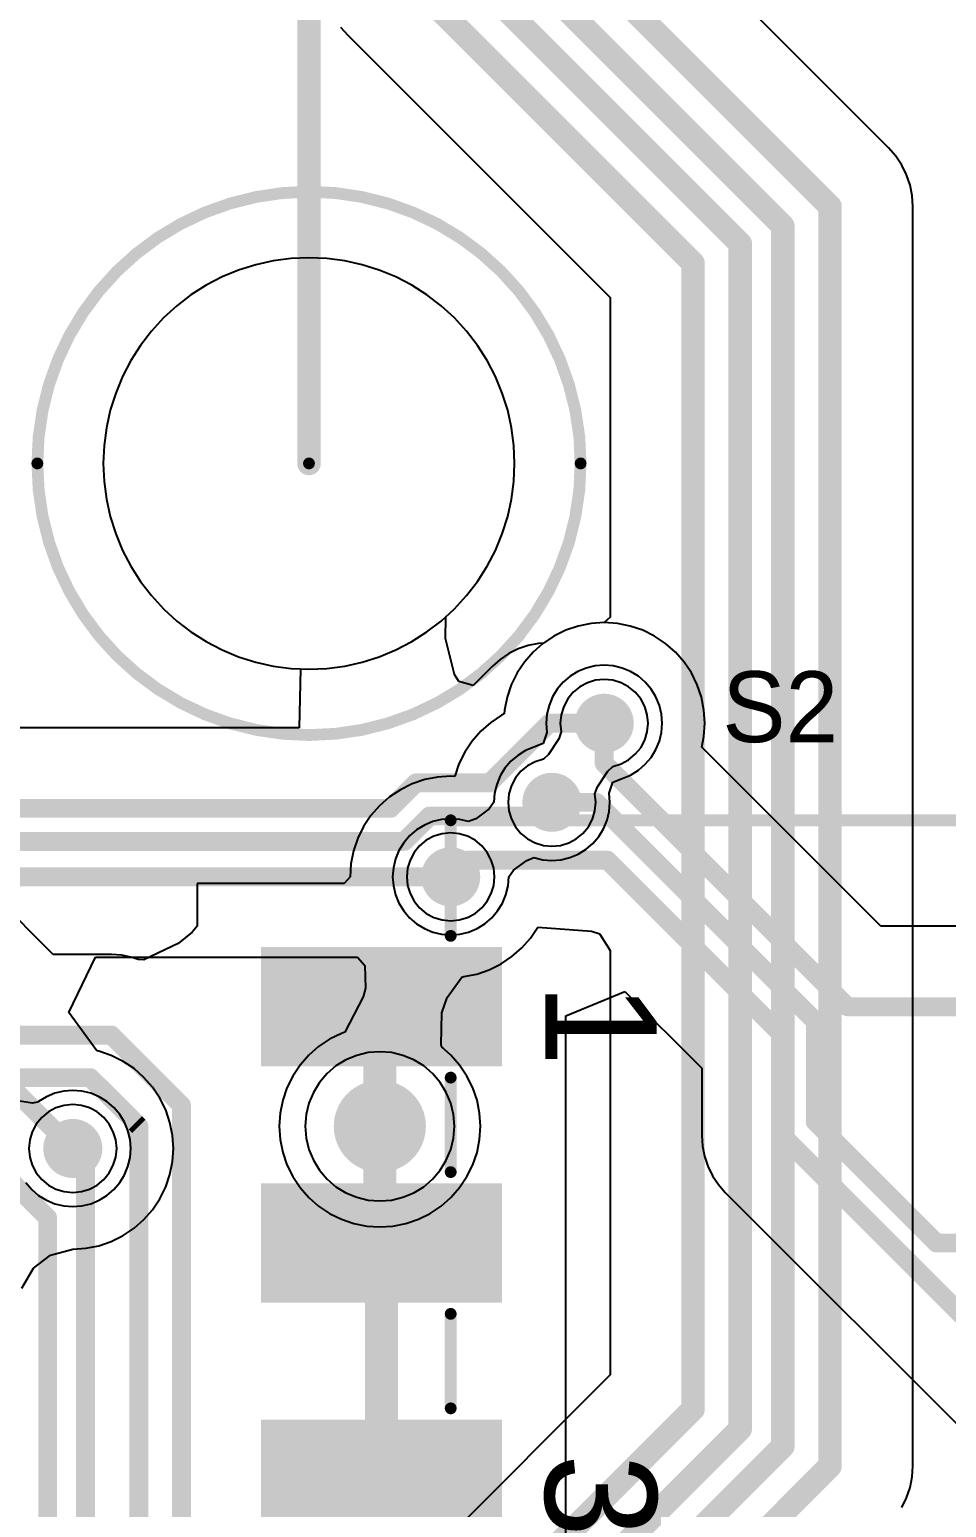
# Model space of a CAD drawing. Header units: millimetres. Extents: x 5.97 to 14.78, y 3.86 to 11.35.
# Drawn here: x 12.022 to 12.41, y 7.193 to 7.819 of the extents above; entities that cross this region are included whole.
import ezdxf

# ---------------------------------------------------------------- set-up
doc = ezdxf.new("R2010")
doc.units = ezdxf.units.MM
doc.header["$MEASUREMENT"] = 0
for name, color, linetype in [('BottomLayer', 5, 'Continuous'), ('BottomSolder', 6, 'Continuous'), ('Mechanical4', 56, 'Continuous'), ('MidLayer1', 16, 'Continuous'), ('MidLayer2', 76, 'Continuous'), ('MultiLayer', 9, 'Continuous'), ('TopLayer', 1, 'Continuous'), ('TopOverlay', 2, 'Continuous'), ('TopPaste', 8, 'Continuous'), ('TopSolder', 216, 'Continuous')]:
    doc.layers.add(name, color=color, linetype=linetype)

# ---------------------------------------------------------------- blocks, each defined once
blk = doc.blocks.new('219_3MST_142')
at = {"layer": 'TopLayer'}
for points in [[(-0.07776, -0.21732), (-0.07776, -0.12126), (-0.12224, -0.21732), (-0.12224, -0.12126)], [(0.02224, -0.21732), (0.02224, -0.12126), (-0.02224, -0.21732), (-0.02224, -0.12126)], [(0.12224, -0.21732), (0.12224, -0.12126), (0.07776, -0.21732), (0.07776, -0.12126)]]:
    blk.add_solid(points, dxfattribs=at)
at = {"layer": 'TopOverlay', "const_width": 0.005}
for points in [[(-0.17893, 0.14), (-0.17893, -0.14)], [(-0.17893, -0.14), (-0.13, -0.14)], [(-0.07, -0.14), (-0.03, -0.14)], [(0.03, -0.14), (0.07, -0.14)]]:
    blk.add_lwpolyline(points, dxfattribs=at)
at = {"layer": 'TopOverlay', "const_width": 0.0025}
for points in [[(-0.18018, -0.14, 1), (-0.17768, -0.14, 1)], [(-0.18018, -0.14, 1), (-0.17768, -0.14, 1)], [(-0.13125, -0.14, 1), (-0.12875, -0.14, 1)], [(-0.07125, -0.14, 1), (-0.06875, -0.14, 1)], [(-0.03125, -0.14, 1), (-0.02875, -0.14, 1)], [(0.02875, -0.14, 1), (0.03125, -0.14, 1)], [(0.06875, -0.14, 1), (0.07125, -0.14, 1)]]:
    blk.add_lwpolyline(points, format="xyb", close=True, dxfattribs=at)
at = {"layer": 'TopPaste'}
for points in [[(-0.07476, -0.22032), (-0.07476, -0.11826), (-0.12524, -0.22032), (-0.12524, -0.11826)], [(0.02524, -0.22032), (0.02524, -0.11826), (-0.02524, -0.22032), (-0.02524, -0.11826)], [(0.12524, -0.22032), (0.12524, -0.11826), (0.07476, -0.22032), (0.07476, -0.11826)]]:
    blk.add_solid(points, dxfattribs=at)
at = {"layer": 'TopSolder'}
for points in [[(-0.07526, -0.21982), (-0.07526, -0.11876), (-0.12474, -0.21982), (-0.12474, -0.11876)], [(0.02474, -0.21982), (0.02474, -0.11876), (-0.02474, -0.21982), (-0.02474, -0.11876)], [(0.12474, -0.21982), (0.12474, -0.11876), (0.07526, -0.21982), (0.07526, -0.11876)]]:
    blk.add_solid(points, dxfattribs=at)
at = {"layer": 'TopOverlay'}
for s, p in [('1', (-0.11, -0.1)), ('3', (0.08937, -0.1))]:
    blk.add_text(s, height=0.04724, dxfattribs=at).set_placement(p)

msp = doc.modelspace()

# ---------------------------------------------------------------- linework, layer by layer
at = {"layer": 'BottomLayer'}
for p, q in [((12.38538, 7.76856), (12.29904, 7.85491)), ((12.15341, 7.81972), (12.15644, 7.81627)), ((12.15644, 7.81627), (12.2675, 7.70521)), ((12.3884, 7.76511), (12.38538, 7.76856)), ((12.39095, 7.7613), (12.3884, 7.76511)), ((12.39298, 7.75718), (12.39095, 7.7613)), ((12.39446, 7.75284), (12.39298, 7.75718)), ((12.39535, 7.74834), (12.39446, 7.75284)), ((12.39565, 7.74376), (12.39535, 7.74834)), ((12.39565, 7.21058), (12.39565, 7.74376)), ((12.12488, 7.72076), (12.11746, 7.71912)), ((12.13241, 7.72175), (12.12488, 7.72076)), ((12.14, 7.72208), (12.13241, 7.72175)), ((12.14759, 7.72175), (12.14, 7.72208)), ((12.15512, 7.72076), (12.14759, 7.72175)), ((12.16254, 7.71912), (12.15512, 7.72076)), ((12.1032, 7.71392), (12.09646, 7.71042)), ((12.11022, 7.71683), (12.1032, 7.71392)), ((12.11746, 7.71912), (12.11022, 7.71683)), ((12.16978, 7.71683), (12.16254, 7.71912)), ((12.1768, 7.71392), (12.16978, 7.71683)), ((12.18354, 7.71042), (12.1768, 7.71392)), ((12.09646, 7.71042), (12.09005, 7.70633)), ((12.18995, 7.70633), (12.18354, 7.71042)), ((12.08402, 7.70171), (12.07842, 7.69658)), ((12.09005, 7.70633), (12.08402, 7.70171)), ((12.19598, 7.70171), (12.18995, 7.70633)), ((12.20158, 7.69658), (12.19598, 7.70171)), ((12.2675, 7.70521), (12.2675, 7.56993)), ((12.07842, 7.69658), (12.07329, 7.69098)), ((12.20671, 7.69098), (12.20158, 7.69658)), ((12.07329, 7.69098), (12.06867, 7.68495)), ((12.21133, 7.68495), (12.20671, 7.69098)), ((12.06867, 7.68495), (12.06458, 7.67854)), ((12.21542, 7.67854), (12.21133, 7.68495)), ((12.06458, 7.67854), (12.06108, 7.6718)), ((12.21892, 7.6718), (12.21542, 7.67854)), ((12.06108, 7.6718), (12.05817, 7.66478)), ((12.22183, 7.66478), (12.21892, 7.6718)), ((12.05817, 7.66478), (12.05588, 7.65754)), ((12.22412, 7.65754), (12.22183, 7.66478)), ((12.05588, 7.65754), (12.05424, 7.65012)), ((12.22576, 7.65012), (12.22412, 7.65754)), ((12.05424, 7.65012), (12.05325, 7.64259)), ((12.22675, 7.64259), (12.22576, 7.65012)), ((12.05325, 7.64259), (12.05292, 7.635)), ((12.22708, 7.635), (12.22675, 7.64259)), ((12.05292, 7.635), (12.05325, 7.62741)), ((12.22675, 7.62741), (12.22708, 7.635)), ((12.05325, 7.62741), (12.05424, 7.61988)), ((12.22576, 7.61988), (12.22675, 7.62741)), ((12.05424, 7.61988), (12.05588, 7.61246)), ((12.22412, 7.61246), (12.22576, 7.61988)), ((12.05588, 7.61246), (12.05817, 7.60522)), ((12.22183, 7.60522), (12.22412, 7.61246)), ((12.05817, 7.60522), (12.06108, 7.5982)), ((12.21892, 7.5982), (12.22183, 7.60522)), ((12.06108, 7.5982), (12.06458, 7.59146)), ((12.21542, 7.59146), (12.21892, 7.5982)), ((12.06458, 7.59146), (12.06867, 7.58505)), ((12.21133, 7.58505), (12.21542, 7.59146)), ((12.06867, 7.58505), (12.07329, 7.57902)), ((12.20671, 7.57902), (12.21133, 7.58505)), ((12.07329, 7.57902), (12.07842, 7.57342)), ((12.20158, 7.57342), (12.20671, 7.57902)), ((12.07842, 7.57342), (12.08402, 7.56829)), ((12.1978, 7.56087), (12.19794, 7.57009)), ((12.19794, 7.57009), (12.20158, 7.57342)), ((12.2675, 7.56993), (12.265, 7.56759)), ((12.08402, 7.56829), (12.09005, 7.56367)), ((12.09005, 7.56367), (12.09646, 7.55958)), ((12.2487, 7.56435), (12.2437, 7.56189)), ((12.25398, 7.56614), (12.2487, 7.56435)), ((12.25944, 7.56723), (12.25398, 7.56614)), ((12.265, 7.56759), (12.25944, 7.56723)), ((12.09646, 7.55958), (12.1032, 7.55608)), ((12.20154, 7.54567), (12.1978, 7.56087)), ((12.23284, 7.55791), (12.22862, 7.55648)), ((12.23722, 7.55878), (12.23284, 7.55791)), ((12.23926, 7.55892), (12.23722, 7.55878)), ((12.2437, 7.56189), (12.23926, 7.55892)), ((12.1032, 7.55608), (12.11022, 7.55317)), ((12.11022, 7.55317), (12.11746, 7.55088)), ((12.22092, 7.55203), (12.21757, 7.54909)), ((12.22463, 7.55451), (12.22092, 7.55203)), ((12.22862, 7.55648), (12.22463, 7.55451)), ((12.11746, 7.55088), (12.12488, 7.54924)), ((12.12488, 7.54924), (12.13241, 7.54825)), ((12.13241, 7.54825), (12.13643, 7.54807)), ((12.13643, 7.54807), (12.13588, 7.52307)), ((12.20346, 7.54269), (12.20154, 7.54567)), ((12.21757, 7.54909), (12.20952, 7.54105)), ((12.20952, 7.54105), (12.20346, 7.54269)), ((12.13588, 7.52307), (11.95511, 7.52307)), ((12.23379, 7.43407), (12.23689, 7.4387)), ((12.23689, 7.4387), (12.25967, 7.43694)), ((12.23012, 7.42988), (12.23379, 7.43407)), ((12.25967, 7.43694), (12.26307, 7.43581)), ((12.26307, 7.43581), (12.26309, 7.43579)), ((12.26309, 7.43579), (12.2675, 7.42879)), ((12.2213, 7.42311), (12.22593, 7.42621)), ((12.22593, 7.42621), (12.23012, 7.42988)), ((12.2675, 7.42879), (12.2675, 7.24913)), ((12.03839, 7.40256), (12.04968, 7.42593)), ((12.04968, 7.42593), (12.16059, 7.42593)), ((12.16059, 7.42593), (12.16363, 7.42247)), ((12.16363, 7.42247), (12.16393, 7.41288)), ((12.21102, 7.41886), (12.2163, 7.42065)), ((12.2163, 7.42065), (12.2213, 7.42311)), ((12.19845, 7.4089), (12.2047, 7.41752)), ((12.2047, 7.41752), (12.20556, 7.41777)), ((12.20556, 7.41777), (12.21102, 7.41886)), ((12.16288, 7.4092), (12.15518, 7.39423)), ((12.16393, 7.41288), (12.16288, 7.4092)), ((12.19625, 7.40249), (12.19845, 7.4089)), ((12.05016, 7.38631), (12.03839, 7.40256)), ((12.19594, 7.3889), (12.19625, 7.40249)), ((12.1487, 7.39126), (12.14407, 7.38817)), ((12.1537, 7.39373), (12.1487, 7.39126)), ((12.15518, 7.39423), (12.1537, 7.39373)), ((12.19607, 7.38818), (12.19594, 7.3889)), ((12.05102, 7.38614), (12.05016, 7.38631)), ((12.0563, 7.38435), (12.05102, 7.38614)), ((12.0613, 7.38189), (12.0563, 7.38435)), ((12.13988, 7.3845), (12.13621, 7.38031)), ((12.14407, 7.38817), (12.13988, 7.3845)), ((12.19748, 7.38681), (12.19607, 7.38818)), ((12.20012, 7.3845), (12.1961, 7.38802)), ((12.1961, 7.38802), (12.1961, 7.38802)), ((12.1961, 7.38802), (12.19748, 7.38681)), ((12.20379, 7.38031), (12.20012, 7.3845)), ((12.06593, 7.37879), (12.0613, 7.38189)), ((12.07012, 7.37512), (12.06593, 7.37879)), ((12.13621, 7.38031), (12.13311, 7.37568)), ((12.20689, 7.37568), (12.20379, 7.38031)), ((12.07379, 7.37093), (12.07012, 7.37512)), ((12.07689, 7.3663), (12.07379, 7.37093)), ((12.13065, 7.37068), (12.12886, 7.3654)), ((12.13311, 7.37568), (12.13065, 7.37068)), ((12.20935, 7.37068), (12.20689, 7.37568)), ((12.21114, 7.3654), (12.20935, 7.37068)), ((12.07935, 7.3613), (12.07689, 7.3663)), ((12.12886, 7.3654), (12.12777, 7.35994)), ((12.21223, 7.35994), (12.21114, 7.3654)), ((12.08114, 7.35602), (12.07935, 7.3613)), ((12.12777, 7.35994), (12.12741, 7.35438)), ((12.21259, 7.35438), (12.21223, 7.35994)), ((12.08223, 7.35056), (12.08114, 7.35602)), ((12.12741, 7.35438), (12.12777, 7.34882)), ((12.21223, 7.34882), (12.21259, 7.35438)), ((12.08259, 7.345), (12.08223, 7.35056)), ((12.08223, 7.33944), (12.08259, 7.345)), ((12.12777, 7.34882), (12.12886, 7.34336)), ((12.21114, 7.34336), (12.21223, 7.34882)), ((12.08114, 7.33398), (12.08223, 7.33944)), ((12.12886, 7.34336), (12.13065, 7.33808)), ((12.20935, 7.33808), (12.21114, 7.34336)), ((12.07935, 7.3287), (12.08114, 7.33398)), ((12.13065, 7.33808), (12.13311, 7.33308)), ((12.13311, 7.33308), (12.13621, 7.32845)), ((12.20379, 7.32845), (12.20689, 7.33308)), ((12.20689, 7.33308), (12.20935, 7.33808)), ((12.07689, 7.3237), (12.07935, 7.3287)), ((12.13621, 7.32845), (12.13988, 7.32426)), ((12.20012, 7.32426), (12.20379, 7.32845)), ((12.07379, 7.31907), (12.07689, 7.3237)), ((12.13988, 7.32426), (12.14407, 7.32059)), ((12.14407, 7.32059), (12.1487, 7.31749)), ((12.1913, 7.31749), (12.19593, 7.32059)), ((12.19593, 7.32059), (12.20012, 7.32426)), ((12.06593, 7.31121), (12.07012, 7.31488)), ((12.07012, 7.31488), (12.07379, 7.31907)), ((12.1487, 7.31749), (12.1537, 7.31503)), ((12.1537, 7.31503), (12.15898, 7.31324)), ((12.18102, 7.31324), (12.1863, 7.31503)), ((12.1863, 7.31503), (12.1913, 7.31749)), ((12.0563, 7.30565), (12.0613, 7.30811)), ((12.0613, 7.30811), (12.06593, 7.31121)), ((12.15898, 7.31324), (12.16444, 7.31215)), ((12.16444, 7.31215), (12.17, 7.31179)), ((12.17, 7.31179), (12.17556, 7.31215)), ((12.17556, 7.31215), (12.18102, 7.31324)), ((12.03062, 7.29984), (12.04, 7.30241)), ((12.04, 7.30241), (12.04556, 7.30277)), ((12.04556, 7.30277), (12.05102, 7.30386)), ((12.05102, 7.30386), (12.0563, 7.30565)), ((12.02338, 7.29428), (12.03062, 7.29984)), ((12.01847, 7.28588), (12.02338, 7.29428)), ((12.2675, 7.24913), (12.139, 7.12063)), ((12.39535, 7.206), (12.39565, 7.21058)), ((12.39298, 7.19715), (12.39446, 7.2015)), ((12.39446, 7.2015), (12.39535, 7.206)), ((12.39095, 7.19304), (12.39298, 7.19715))]:
    msp.add_line(p, q, dxfattribs=at)
for points, const_width in [([(12.23924, 7.8651), (12.36058, 7.74376)], 0.01), ([(12.21924, 7.85681), (12.34058, 7.73548)], 0.01), ([(12.20124, 7.84936), (12.32258, 7.72802)], 0.01), ([(12.18124, 7.84107), (12.30258, 7.71974)], 0.01), ([(12.36058, 7.21058), (12.36058, 7.74376)], 0.01), ([(12.34058, 7.21886), (12.34058, 7.73548)], 0.01), ([(12.32258, 7.22632), (12.32258, 7.72802)], 0.01), ([(12.30258, 7.2346), (12.30258, 7.71974)], 0.01), ([(12.21642, 7.49975), (12.24166, 7.525)], 0.008), ([(12.24166, 7.525), (12.265, 7.525)], 0.008), ([(12.17455, 7.489), (12.1853, 7.49975)], 0.008), ([(12.1853, 7.49975), (12.21642, 7.49975)], 0.008), ([(12.23706, 7.48575), (12.24285, 7.49154)], 0.008), ([(11.941, 7.489), (12.17455, 7.489)], 0.008), ([(12.18035, 7.475), (12.1911, 7.48575)], 0.008), ([(12.1911, 7.48575), (12.23706, 7.48575)], 0.008), ([(11.9352, 7.475), (12.18035, 7.475)], 0.008), ([(11.9304, 7.46), (12.2, 7.46)], 0.008), ([(12.0035, 7.3815), (12.04, 7.345)], 0.008), ([(12.06098, 6.993), (12.30258, 7.2346)], 0.01), ([(12.06926, 6.973), (12.32258, 7.22632)], 0.01), ([(12.07672, 6.955), (12.34058, 7.21886)], 0.01), ([(12.085, 6.935), (12.36058, 7.21058)], 0.01)]:
    msp.add_lwpolyline(points, dxfattribs=dict(at, const_width=const_width))
for points, const_width in [([(12.35808, 7.74376, 1), (12.36308, 7.74376, 1)], 0.005), ([(12.35808, 7.74376, 1), (12.36308, 7.74376, 1)], 0.005), ([(12.33808, 7.73548, 1), (12.34308, 7.73548, 1)], 0.005), ([(12.33808, 7.73548, 1), (12.34308, 7.73548, 1)], 0.005), ([(12.32008, 7.72802, 1), (12.32508, 7.72802, 1)], 0.005), ([(12.32008, 7.72802, 1), (12.32508, 7.72802, 1)], 0.005), ([(12.30008, 7.71974, 1), (12.30508, 7.71974, 1)], 0.005), ([(12.30008, 7.71974, 1), (12.30508, 7.71974, 1)], 0.005), ([(12.25875, 7.525, 1), (12.27125, 7.525, 1)], 0.0125), ([(12.23966, 7.525, 1), (12.24366, 7.525, 1)], 0.004), ([(12.23966, 7.525, 1), (12.24366, 7.525, 1)], 0.004), ([(12.263, 7.525, 1), (12.267, 7.525, 1)], 0.004), ([(12.1833, 7.49975, 1), (12.1873, 7.49975, 1)], 0.004), ([(12.1833, 7.49975, 1), (12.1873, 7.49975, 1)], 0.004), ([(12.21442, 7.49975, 1), (12.21842, 7.49975, 1)], 0.004), ([(12.21442, 7.49975, 1), (12.21842, 7.49975, 1)], 0.004), ([(12.2366, 7.49154, 1), (12.2491, 7.49154, 1)], 0.0125), ([(12.24085, 7.49154, 1), (12.24485, 7.49154, 1)], 0.004), ([(12.17255, 7.489, 1), (12.17655, 7.489, 1)], 0.004), ([(12.17255, 7.489, 1), (12.17655, 7.489, 1)], 0.004), ([(12.1891, 7.48575, 1), (12.1931, 7.48575, 1)], 0.004), ([(12.1891, 7.48575, 1), (12.1931, 7.48575, 1)], 0.004), ([(12.23506, 7.48575, 1), (12.23906, 7.48575, 1)], 0.004), ([(12.23506, 7.48575, 1), (12.23906, 7.48575, 1)], 0.004), ([(12.17835, 7.475, 1), (12.18235, 7.475, 1)], 0.004), ([(12.17835, 7.475, 1), (12.18235, 7.475, 1)], 0.004), ([(12.19375, 7.46, 1), (12.20625, 7.46, 1)], 0.0125), ([(12.198, 7.46, 1), (12.202, 7.46, 1)], 0.004), ([(12.16375, 7.35438, 1), (12.17625, 7.35438, 1)], 0.0125), ([(12.03375, 7.345, 1), (12.04625, 7.345, 1)], 0.0125), ([(12.038, 7.345, 1), (12.042, 7.345, 1)], 0.004), ([(12.30008, 7.2346, 1), (12.30508, 7.2346, 1)], 0.005), ([(12.30008, 7.2346, 1), (12.30508, 7.2346, 1)], 0.005), ([(12.32008, 7.22632, 1), (12.32508, 7.22632, 1)], 0.005), ([(12.32008, 7.22632, 1), (12.32508, 7.22632, 1)], 0.005), ([(12.33808, 7.21886, 1), (12.34308, 7.21886, 1)], 0.005), ([(12.33808, 7.21886, 1), (12.34308, 7.21886, 1)], 0.005), ([(12.35808, 7.21058, 1), (12.36308, 7.21058, 1)], 0.005), ([(12.35808, 7.21058, 1), (12.36308, 7.21058, 1)], 0.005)]:
    msp.add_lwpolyline(points, format="xyb", close=True, dxfattribs=dict(at, const_width=const_width))
at = {"layer": 'BottomSolder', "const_width": 0.0025}
msp.add_lwpolyline([(12.13875, 7.635, 1), (12.14125, 7.635, 1)], format="xyb", close=True, dxfattribs=at)
at = {"layer": 'Mechanical4', "const_width": 0.01}
for points in [[(12.14, 7.635), (12.14, 10.75)], [(12.14, 7.72), (12.14, 10.455)]]:
    msp.add_lwpolyline(points, dxfattribs=at)
at = {"layer": 'Mechanical4', "const_width": 0.005}
for points in [[(12.1375, 7.72, 1), (12.1425, 7.72, 1)], [(12.1375, 7.635, 1), (12.1425, 7.635, 1)]]:
    msp.add_lwpolyline(points, format="xyb", close=True, dxfattribs=at)
at = {"layer": 'MidLayer1'}
for p, q in [((12.12488, 7.72076), (12.11746, 7.71912)), ((12.13241, 7.72175), (12.12488, 7.72076)), ((12.14, 7.72208), (12.13241, 7.72175)), ((12.14759, 7.72175), (12.14, 7.72208)), ((12.15512, 7.72076), (12.14759, 7.72175)), ((12.16254, 7.71912), (12.15512, 7.72076)), ((12.1032, 7.71392), (12.09646, 7.71042)), ((12.11022, 7.71683), (12.1032, 7.71392)), ((12.11746, 7.71912), (12.11022, 7.71683)), ((12.16978, 7.71683), (12.16254, 7.71912)), ((12.1768, 7.71392), (12.16978, 7.71683)), ((12.18354, 7.71042), (12.1768, 7.71392)), ((12.09646, 7.71042), (12.09005, 7.70633)), ((12.18995, 7.70633), (12.18354, 7.71042)), ((12.08402, 7.70171), (12.07842, 7.69658)), ((12.09005, 7.70633), (12.08402, 7.70171)), ((12.19598, 7.70171), (12.18995, 7.70633)), ((12.20158, 7.69658), (12.19598, 7.70171)), ((12.07842, 7.69658), (12.07329, 7.69098)), ((12.20671, 7.69098), (12.20158, 7.69658)), ((12.07329, 7.69098), (12.06867, 7.68495)), ((12.21133, 7.68495), (12.20671, 7.69098)), ((12.06867, 7.68495), (12.06458, 7.67854)), ((12.21542, 7.67854), (12.21133, 7.68495)), ((12.06458, 7.67854), (12.06108, 7.6718)), ((12.21892, 7.6718), (12.21542, 7.67854)), ((12.06108, 7.6718), (12.05817, 7.66478)), ((12.22183, 7.66478), (12.21892, 7.6718)), ((12.05817, 7.66478), (12.05588, 7.65754)), ((12.22412, 7.65754), (12.22183, 7.66478)), ((12.05588, 7.65754), (12.05424, 7.65012)), ((12.22576, 7.65012), (12.22412, 7.65754)), ((12.05424, 7.65012), (12.05325, 7.64259)), ((12.22675, 7.64259), (12.22576, 7.65012)), ((12.05325, 7.64259), (12.05292, 7.635)), ((12.22708, 7.635), (12.22675, 7.64259)), ((12.05292, 7.635), (12.05325, 7.62741)), ((12.22675, 7.62741), (12.22708, 7.635)), ((12.05325, 7.62741), (12.05424, 7.61988)), ((12.22576, 7.61988), (12.22675, 7.62741)), ((12.05424, 7.61988), (12.05588, 7.61246)), ((12.22412, 7.61246), (12.22576, 7.61988)), ((12.05588, 7.61246), (12.05817, 7.60522)), ((12.22183, 7.60522), (12.22412, 7.61246)), ((12.05817, 7.60522), (12.06108, 7.5982)), ((12.21892, 7.5982), (12.22183, 7.60522)), ((12.06108, 7.5982), (12.06458, 7.59146)), ((12.21542, 7.59146), (12.21892, 7.5982)), ((12.06458, 7.59146), (12.06867, 7.58505)), ((12.21133, 7.58505), (12.21542, 7.59146)), ((12.06867, 7.58505), (12.07329, 7.57902)), ((12.20671, 7.57902), (12.21133, 7.58505)), ((12.07329, 7.57902), (12.07842, 7.57342)), ((12.20158, 7.57342), (12.20671, 7.57902)), ((12.07842, 7.57342), (12.08402, 7.56829)), ((12.19598, 7.56829), (12.20158, 7.57342)), ((12.08402, 7.56829), (12.09005, 7.56367)), ((12.09005, 7.56367), (12.09646, 7.55958)), ((12.18354, 7.55958), (12.18995, 7.56367)), ((12.18995, 7.56367), (12.19598, 7.56829)), ((12.09646, 7.55958), (12.1032, 7.55608)), ((12.1768, 7.55608), (12.18354, 7.55958)), ((12.1032, 7.55608), (12.11022, 7.55317)), ((12.11022, 7.55317), (12.11746, 7.55088)), ((12.16254, 7.55088), (12.16978, 7.55317)), ((12.16978, 7.55317), (12.1768, 7.55608)), ((12.11746, 7.55088), (12.12488, 7.54924)), ((12.12488, 7.54924), (12.13241, 7.54825)), ((12.13241, 7.54825), (12.14, 7.54792)), ((12.14, 7.54792), (12.14759, 7.54825)), ((12.14759, 7.54825), (12.15512, 7.54924)), ((12.15512, 7.54924), (12.16254, 7.55088)), ((12.25467, 7.54046), (12.25186, 7.53814)), ((12.25789, 7.54217), (12.25467, 7.54046)), ((12.26137, 7.54323), (12.25789, 7.54217)), ((12.265, 7.54359), (12.26137, 7.54323)), ((12.26863, 7.54323), (12.265, 7.54359)), ((12.27211, 7.54217), (12.26863, 7.54323)), ((12.27533, 7.54046), (12.27211, 7.54217)), ((12.27814, 7.53814), (12.27533, 7.54046)), ((12.24954, 7.53533), (12.24783, 7.53211)), ((12.25186, 7.53814), (12.24954, 7.53533)), ((12.28046, 7.53533), (12.27814, 7.53814)), ((12.28217, 7.53211), (12.28046, 7.53533)), ((12.24677, 7.52863), (12.24641, 7.525)), ((12.24783, 7.53211), (12.24677, 7.52863)), ((12.28323, 7.52863), (12.28217, 7.53211)), ((12.28359, 7.525), (12.28323, 7.52863)), ((12.24677, 7.52137), (12.24575, 7.51847)), ((12.24641, 7.525), (12.24677, 7.52137)), ((12.28217, 7.51789), (12.28323, 7.52137)), ((12.28323, 7.52137), (12.28359, 7.525)), ((12.24575, 7.51847), (12.24134, 7.51176)), ((12.27814, 7.51186), (12.28046, 7.51467)), ((12.28046, 7.51467), (12.28217, 7.51789)), ((12.23573, 7.50871), (12.23252, 7.50699)), ((12.23922, 7.50977), (12.23573, 7.50871)), ((12.24134, 7.51176), (12.23922, 7.50977)), ((12.26863, 7.50677), (12.27211, 7.50783)), ((12.27211, 7.50783), (12.27533, 7.50954)), ((12.27533, 7.50954), (12.27814, 7.51186)), ((12.22739, 7.50186), (12.22567, 7.49865)), ((12.2297, 7.50468), (12.22739, 7.50186)), ((12.23252, 7.50699), (12.2297, 7.50468)), ((12.26209, 7.49807), (12.26651, 7.50477)), ((12.26651, 7.50477), (12.26863, 7.50677)), ((12.22462, 7.49516), (12.22426, 7.49154)), ((12.22567, 7.49865), (12.22462, 7.49516)), ((12.26108, 7.49516), (12.26209, 7.49807)), ((12.26144, 7.49154), (12.26108, 7.49516)), ((12.22426, 7.49154), (12.22462, 7.48791)), ((12.26108, 7.48791), (12.26144, 7.49154)), ((12.22462, 7.48791), (12.22567, 7.48442)), ((12.22567, 7.48442), (12.22739, 7.48121)), ((12.2583, 7.48121), (12.26002, 7.48442)), ((12.26002, 7.48442), (12.26108, 7.48791)), ((12.19289, 7.47717), (12.18967, 7.47546)), ((12.19637, 7.47823), (12.19289, 7.47717)), ((12.2, 7.47859), (12.19637, 7.47823)), ((12.20363, 7.47823), (12.2, 7.47859)), ((12.20711, 7.47717), (12.20363, 7.47823)), ((12.21033, 7.47546), (12.20711, 7.47717)), ((12.22739, 7.48121), (12.2297, 7.47839)), ((12.2297, 7.47839), (12.23252, 7.47608)), ((12.23252, 7.47608), (12.23573, 7.47436)), ((12.24996, 7.47436), (12.25318, 7.47608)), ((12.25318, 7.47608), (12.25599, 7.47839)), ((12.25599, 7.47839), (12.2583, 7.48121)), ((12.18454, 7.47033), (12.18283, 7.46711)), ((12.18686, 7.47314), (12.18454, 7.47033)), ((12.18967, 7.47546), (12.18686, 7.47314)), ((12.21314, 7.47314), (12.21033, 7.47546)), ((12.21546, 7.47033), (12.21314, 7.47314)), ((12.21717, 7.46711), (12.21546, 7.47033)), ((12.23573, 7.47436), (12.23922, 7.4733)), ((12.23922, 7.4733), (12.24285, 7.47295)), ((12.24285, 7.47295), (12.24647, 7.4733)), ((12.24647, 7.4733), (12.24996, 7.47436)), ((12.18177, 7.46363), (12.18141, 7.46)), ((12.18283, 7.46711), (12.18177, 7.46363)), ((12.21823, 7.46363), (12.21717, 7.46711)), ((12.21859, 7.46), (12.21823, 7.46363)), ((12.18141, 7.46), (12.18177, 7.45637)), ((12.21823, 7.45637), (12.21859, 7.46)), ((12.18177, 7.45637), (12.18283, 7.45289)), ((12.18283, 7.45289), (12.18454, 7.44967)), ((12.21546, 7.44967), (12.21717, 7.45289)), ((12.21717, 7.45289), (12.21823, 7.45637)), ((12.18454, 7.44967), (12.18686, 7.44686)), ((12.18686, 7.44686), (12.18967, 7.44454)), ((12.21033, 7.44454), (12.21314, 7.44686)), ((12.21314, 7.44686), (12.21546, 7.44967)), ((12.18967, 7.44454), (12.19289, 7.44283)), ((12.19289, 7.44283), (12.19637, 7.44177)), ((12.19637, 7.44177), (12.2, 7.44141)), ((12.2, 7.44141), (12.20363, 7.44177)), ((12.20363, 7.44177), (12.20711, 7.44283)), ((12.20711, 7.44283), (12.21033, 7.44454)), ((12.15566, 7.38253), (12.15143, 7.37994)), ((12.16024, 7.38443), (12.15566, 7.38253)), ((12.16506, 7.38559), (12.16024, 7.38443)), ((12.17, 7.38598), (12.16506, 7.38559)), ((12.17494, 7.38559), (12.17, 7.38598)), ((12.17976, 7.38443), (12.17494, 7.38559)), ((12.18434, 7.38253), (12.17976, 7.38443)), ((12.18857, 7.37994), (12.18434, 7.38253)), ((12.14766, 7.37672), (12.14444, 7.37295)), ((12.15143, 7.37994), (12.14766, 7.37672)), ((12.19234, 7.37672), (12.18857, 7.37994)), ((12.19556, 7.37295), (12.19234, 7.37672)), ((12.14444, 7.37295), (12.14185, 7.36872)), ((12.19815, 7.36872), (12.19556, 7.37295)), ((12.04, 7.36359), (12.03637, 7.36323)), ((12.04363, 7.36323), (12.04, 7.36359)), ((12.13995, 7.36414), (12.13879, 7.35932)), ((12.14185, 7.36872), (12.13995, 7.36414)), ((12.20005, 7.36414), (12.19815, 7.36872)), ((12.20121, 7.35932), (12.20005, 7.36414)), ((12.02686, 7.35814), (12.02454, 7.35533)), ((12.02967, 7.36046), (12.02686, 7.35814)), ((12.03289, 7.36217), (12.02967, 7.36046)), ((12.03637, 7.36323), (12.03289, 7.36217)), ((12.04711, 7.36217), (12.04363, 7.36323)), ((12.05033, 7.36046), (12.04711, 7.36217)), ((12.05314, 7.35814), (12.05033, 7.36046)), ((12.05546, 7.35533), (12.05314, 7.35814)), ((12.13879, 7.35932), (12.1384, 7.35438)), ((12.2016, 7.35438), (12.20121, 7.35932)), ((12.02283, 7.35211), (12.02177, 7.34863)), ((12.02454, 7.35533), (12.02283, 7.35211)), ((12.05717, 7.35211), (12.05546, 7.35533)), ((12.05823, 7.34863), (12.05717, 7.35211)), ((12.1384, 7.35438), (12.13879, 7.34944)), ((12.20121, 7.34944), (12.2016, 7.35438)), ((12.02177, 7.34863), (12.02141, 7.345)), ((12.02141, 7.345), (12.02177, 7.34137)), ((12.05859, 7.345), (12.05823, 7.34863)), ((12.05823, 7.34137), (12.05859, 7.345)), ((12.13879, 7.34944), (12.13995, 7.34462)), ((12.13995, 7.34462), (12.14185, 7.34003)), ((12.19815, 7.34003), (12.20005, 7.34462)), ((12.20005, 7.34462), (12.20121, 7.34944)), ((12.02177, 7.34137), (12.02283, 7.33789)), ((12.05717, 7.33789), (12.05823, 7.34137)), ((12.14185, 7.34003), (12.14444, 7.33581)), ((12.19556, 7.33581), (12.19815, 7.34003)), ((12.02283, 7.33789), (12.02454, 7.33467)), ((12.02454, 7.33467), (12.02686, 7.33186)), ((12.05314, 7.33186), (12.05546, 7.33467)), ((12.05546, 7.33467), (12.05717, 7.33789)), ((12.14444, 7.33581), (12.14766, 7.33204)), ((12.19234, 7.33204), (12.19556, 7.33581)), ((12.02686, 7.33186), (12.02967, 7.32954)), ((12.02967, 7.32954), (12.03289, 7.32783)), ((12.03289, 7.32783), (12.03637, 7.32677)), ((12.03637, 7.32677), (12.04, 7.32641)), ((12.04, 7.32641), (12.04363, 7.32677)), ((12.04363, 7.32677), (12.04711, 7.32783)), ((12.04711, 7.32783), (12.05033, 7.32954)), ((12.05033, 7.32954), (12.05314, 7.33186)), ((12.14766, 7.33204), (12.15143, 7.32882)), ((12.15143, 7.32882), (12.15566, 7.32623)), ((12.15566, 7.32623), (12.16024, 7.32433)), ((12.17976, 7.32433), (12.18434, 7.32623)), ((12.18434, 7.32623), (12.18857, 7.32882)), ((12.18857, 7.32882), (12.19234, 7.33204)), ((12.16024, 7.32433), (12.16506, 7.32317)), ((12.16506, 7.32317), (12.17, 7.32278)), ((12.17, 7.32278), (12.17494, 7.32317)), ((12.17494, 7.32317), (12.17976, 7.32433))]:
    msp.add_line(p, q, dxfattribs=at)
for points, const_width in [([(12.25875, 7.525, 1), (12.27125, 7.525, 1)], 0.0125), ([(12.2366, 7.49154, 1), (12.2491, 7.49154, 1)], 0.0125), ([(12.19375, 7.46, 1), (12.20625, 7.46, 1)], 0.0125), ([(12.16025, 7.35438, 1), (12.17975, 7.35438, 1)], 0.0195), ([(12.03375, 7.345, 1), (12.04625, 7.345, 1)], 0.0125)]:
    msp.add_lwpolyline(points, format="xyb", close=True, dxfattribs=dict(at, const_width=const_width))
at = {"layer": 'MidLayer2'}
for p, q in [((12.12488, 7.72076), (12.11746, 7.71912)), ((12.13241, 7.72175), (12.12488, 7.72076)), ((12.14, 7.72208), (12.13241, 7.72175)), ((12.14759, 7.72175), (12.14, 7.72208)), ((12.15512, 7.72076), (12.14759, 7.72175)), ((12.16254, 7.71912), (12.15512, 7.72076)), ((12.1032, 7.71392), (12.09646, 7.71042)), ((12.11022, 7.71683), (12.1032, 7.71392)), ((12.11746, 7.71912), (12.11022, 7.71683)), ((12.16978, 7.71683), (12.16254, 7.71912)), ((12.1768, 7.71392), (12.16978, 7.71683)), ((12.18354, 7.71042), (12.1768, 7.71392)), ((12.09646, 7.71042), (12.09005, 7.70633)), ((12.18995, 7.70633), (12.18354, 7.71042)), ((12.08402, 7.70171), (12.07842, 7.69658)), ((12.09005, 7.70633), (12.08402, 7.70171)), ((12.19598, 7.70171), (12.18995, 7.70633)), ((12.20158, 7.69658), (12.19598, 7.70171)), ((12.07842, 7.69658), (12.07329, 7.69098)), ((12.20671, 7.69098), (12.20158, 7.69658)), ((12.07329, 7.69098), (12.06867, 7.68495)), ((12.21133, 7.68495), (12.20671, 7.69098)), ((12.06867, 7.68495), (12.06458, 7.67854)), ((12.21542, 7.67854), (12.21133, 7.68495)), ((12.06458, 7.67854), (12.06108, 7.6718)), ((12.21892, 7.6718), (12.21542, 7.67854)), ((12.06108, 7.6718), (12.05817, 7.66478)), ((12.22183, 7.66478), (12.21892, 7.6718)), ((12.05817, 7.66478), (12.05588, 7.65754)), ((12.22412, 7.65754), (12.22183, 7.66478)), ((12.05588, 7.65754), (12.05424, 7.65012)), ((12.22576, 7.65012), (12.22412, 7.65754)), ((12.05424, 7.65012), (12.05325, 7.64259)), ((12.22675, 7.64259), (12.22576, 7.65012)), ((12.05325, 7.64259), (12.05292, 7.635)), ((12.22708, 7.635), (12.22675, 7.64259)), ((12.05292, 7.635), (12.05325, 7.62741)), ((12.22675, 7.62741), (12.22708, 7.635)), ((12.05325, 7.62741), (12.05424, 7.61988)), ((12.22576, 7.61988), (12.22675, 7.62741)), ((12.05424, 7.61988), (12.05588, 7.61246)), ((12.22412, 7.61246), (12.22576, 7.61988)), ((12.05588, 7.61246), (12.05817, 7.60522)), ((12.22183, 7.60522), (12.22412, 7.61246)), ((12.05817, 7.60522), (12.06108, 7.5982)), ((12.21892, 7.5982), (12.22183, 7.60522)), ((12.06108, 7.5982), (12.06458, 7.59146)), ((12.21542, 7.59146), (12.21892, 7.5982)), ((12.06458, 7.59146), (12.06867, 7.58505)), ((12.21133, 7.58505), (12.21542, 7.59146)), ((12.06867, 7.58505), (12.07329, 7.57902)), ((12.20671, 7.57902), (12.21133, 7.58505)), ((12.07329, 7.57902), (12.07842, 7.57342)), ((12.20158, 7.57342), (12.20671, 7.57902)), ((12.07842, 7.57342), (12.08402, 7.56829)), ((12.19598, 7.56829), (12.20158, 7.57342)), ((12.08402, 7.56829), (12.09005, 7.56367)), ((12.09005, 7.56367), (12.09646, 7.55958)), ((12.18354, 7.55958), (12.18995, 7.56367)), ((12.18995, 7.56367), (12.19598, 7.56829)), ((12.09646, 7.55958), (12.1032, 7.55608)), ((12.1768, 7.55608), (12.18354, 7.55958)), ((12.1032, 7.55608), (12.11022, 7.55317)), ((12.11022, 7.55317), (12.11746, 7.55088)), ((12.16254, 7.55088), (12.16978, 7.55317)), ((12.16978, 7.55317), (12.1768, 7.55608)), ((12.11746, 7.55088), (12.12488, 7.54924)), ((12.12488, 7.54924), (12.13241, 7.54825)), ((12.13241, 7.54825), (12.14, 7.54792)), ((12.14, 7.54792), (12.14759, 7.54825)), ((12.14759, 7.54825), (12.15512, 7.54924)), ((12.15512, 7.54924), (12.16254, 7.55088)), ((12.25055, 7.54488), (12.24762, 7.54238)), ((12.25384, 7.5469), (12.25055, 7.54488)), ((12.25741, 7.54837), (12.25384, 7.5469)), ((12.26116, 7.54927), (12.25741, 7.54837)), ((12.265, 7.54958), (12.26116, 7.54927)), ((12.26884, 7.54927), (12.265, 7.54958)), ((12.27259, 7.54837), (12.26884, 7.54927)), ((12.27616, 7.5469), (12.27259, 7.54837)), ((12.27945, 7.54488), (12.27616, 7.5469)), ((12.28238, 7.54238), (12.27945, 7.54488)), ((12.24512, 7.53945), (12.2431, 7.53616)), ((12.24762, 7.54238), (12.24512, 7.53945)), ((12.28488, 7.53945), (12.28238, 7.54238)), ((12.2869, 7.53616), (12.28488, 7.53945)), ((12.24163, 7.53259), (12.24073, 7.52884)), ((12.2431, 7.53616), (12.24163, 7.53259)), ((12.28837, 7.53259), (12.2869, 7.53616)), ((12.28927, 7.52884), (12.28837, 7.53259)), ((12.24073, 7.52884), (12.24042, 7.525)), ((12.28958, 7.525), (12.28927, 7.52884)), ((12.24073, 7.52116), (12.23921, 7.51646)), ((12.24042, 7.525), (12.24073, 7.52116)), ((12.28837, 7.51741), (12.28927, 7.52116)), ((12.28927, 7.52116), (12.28958, 7.525)), ((12.23525, 7.51491), (12.23169, 7.51343)), ((12.23921, 7.51646), (12.23525, 7.51491)), ((12.28488, 7.51055), (12.2869, 7.51384)), ((12.2869, 7.51384), (12.28837, 7.51741)), ((12.22547, 7.50891), (12.22297, 7.50598)), ((12.2284, 7.51142), (12.22547, 7.50891)), ((12.23169, 7.51343), (12.2284, 7.51142)), ((12.27945, 7.50512), (12.28238, 7.50762)), ((12.28238, 7.50762), (12.28488, 7.51055)), ((12.22095, 7.50269), (12.21947, 7.49913)), ((12.22297, 7.50598), (12.22095, 7.50269)), ((12.26863, 7.50008), (12.27259, 7.50163)), ((12.27259, 7.50163), (12.27616, 7.5031)), ((12.27616, 7.5031), (12.27945, 7.50512)), ((12.21857, 7.49538), (12.21827, 7.49154)), ((12.21947, 7.49913), (12.21857, 7.49538)), ((12.26712, 7.49538), (12.26863, 7.50008)), ((12.26742, 7.49154), (12.26712, 7.49538)), ((12.21623, 7.48877), (12.21064, 7.48457)), ((12.21827, 7.49154), (12.21623, 7.48877)), ((12.26712, 7.48769), (12.26742, 7.49154)), ((12.19241, 7.48337), (12.18884, 7.4819)), ((12.19616, 7.48427), (12.19241, 7.48337)), ((12.2, 7.48458), (12.19616, 7.48427)), ((12.20384, 7.48427), (12.2, 7.48458)), ((12.20759, 7.48337), (12.20384, 7.48427)), ((12.21064, 7.48457), (12.20759, 7.48337)), ((12.26474, 7.48038), (12.26622, 7.48394)), ((12.26622, 7.48394), (12.26712, 7.48769)), ((12.18262, 7.47738), (12.18012, 7.47445)), ((12.18555, 7.47988), (12.18262, 7.47738)), ((12.18884, 7.4819), (12.18555, 7.47988)), ((12.26023, 7.47416), (12.26273, 7.47709)), ((12.26273, 7.47709), (12.26474, 7.48038)), ((12.1781, 7.47116), (12.17663, 7.46759)), ((12.18012, 7.47445), (12.1781, 7.47116)), ((12.254, 7.46964), (12.25729, 7.47165)), ((12.25729, 7.47165), (12.26023, 7.47416)), ((12.17573, 7.46384), (12.17542, 7.46)), ((12.17663, 7.46759), (12.17573, 7.46384)), ((12.22662, 7.46277), (12.23221, 7.46696)), ((12.23221, 7.46696), (12.23525, 7.46816)), ((12.23525, 7.46816), (12.239, 7.46726)), ((12.239, 7.46726), (12.24285, 7.46696)), ((12.24285, 7.46696), (12.24669, 7.46726)), ((12.24669, 7.46726), (12.25044, 7.46816)), ((12.25044, 7.46816), (12.254, 7.46964)), ((12.17542, 7.46), (12.17573, 7.45616)), ((12.22427, 7.45616), (12.22458, 7.46)), ((12.22458, 7.46), (12.22662, 7.46277)), ((12.17573, 7.45616), (12.17663, 7.45241)), ((12.17663, 7.45241), (12.1781, 7.44884)), ((12.2219, 7.44884), (12.22337, 7.45241)), ((12.22337, 7.45241), (12.22427, 7.45616)), ((12.1781, 7.44884), (12.18012, 7.44555)), ((12.18012, 7.44555), (12.18262, 7.44262)), ((12.21738, 7.44262), (12.21988, 7.44555)), ((12.21988, 7.44555), (12.2219, 7.44884)), ((12.18262, 7.44262), (12.18555, 7.44012)), ((12.18555, 7.44012), (12.18884, 7.4381)), ((12.21116, 7.4381), (12.21445, 7.44012)), ((12.21445, 7.44012), (12.21738, 7.44262)), ((12.18884, 7.4381), (12.19241, 7.43663)), ((12.19241, 7.43663), (12.19616, 7.43573)), ((12.19616, 7.43573), (12.2, 7.43542)), ((12.2, 7.43542), (12.20384, 7.43573)), ((12.20384, 7.43573), (12.20759, 7.43663)), ((12.20759, 7.43663), (12.21116, 7.4381)), ((12.02285, 7.3642), (12.01593, 7.3653)), ((12.02523, 7.36461), (12.02285, 7.3642)), ((12.02555, 7.36488), (12.02523, 7.36461)), ((12.02884, 7.3669), (12.02555, 7.36488)), ((12.03241, 7.36837), (12.02884, 7.3669)), ((12.03616, 7.36927), (12.03241, 7.36837)), ((12.04, 7.36958), (12.03616, 7.36927)), ((12.04384, 7.36927), (12.04, 7.36958)), ((12.04759, 7.36837), (12.04384, 7.36927)), ((12.05116, 7.3669), (12.04759, 7.36837)), ((12.05445, 7.36488), (12.05116, 7.3669)), ((12.05738, 7.36238), (12.05445, 7.36488)), ((12.05988, 7.35945), (12.05738, 7.36238)), ((12.0619, 7.35616), (12.05988, 7.35945)), ((12.06337, 7.35259), (12.0619, 7.35616)), ((12.06427, 7.34884), (12.06337, 7.35259)), ((12.06458, 7.345), (12.06427, 7.34884)), ((12.06427, 7.34116), (12.06458, 7.345)), ((12.06337, 7.33741), (12.06427, 7.34116)), ((12.05988, 7.33055), (12.0619, 7.33384)), ((12.0619, 7.33384), (12.06337, 7.33741)), ((12.02012, 7.33055), (12.02262, 7.32762)), ((12.02262, 7.32762), (12.02555, 7.32512)), ((12.05445, 7.32512), (12.05738, 7.32762)), ((12.05738, 7.32762), (12.05988, 7.33055)), ((12.02555, 7.32512), (12.02884, 7.3231)), ((12.02884, 7.3231), (12.03241, 7.32163)), ((12.03241, 7.32163), (12.03616, 7.32073)), ((12.03616, 7.32073), (12.04, 7.32042)), ((12.04, 7.32042), (12.04384, 7.32073)), ((12.04384, 7.32073), (12.04759, 7.32163)), ((12.04759, 7.32163), (12.05116, 7.3231)), ((12.05116, 7.3231), (12.05445, 7.32512))]:
    msp.add_line(p, q, dxfattribs=at)
for points, const_width in [([(12.25875, 7.525, 1), (12.27125, 7.525, 1)], 0.0125), ([(12.2366, 7.49154, 1), (12.2491, 7.49154, 1)], 0.0125), ([(12.19375, 7.46, 1), (12.20625, 7.46, 1)], 0.0125), ([(12.16025, 7.35438, 1), (12.17975, 7.35438, 1)], 0.0195), ([(12.03375, 7.345, 1), (12.04625, 7.345, 1)], 0.0125)]:
    msp.add_lwpolyline(points, format="xyb", close=True, dxfattribs=dict(at, const_width=const_width))
at = {"layer": 'MultiLayer'}
for points, const_width in [([(12.25875, 7.525, 1), (12.27125, 7.525, 1)], 0.0125), ([(12.2366, 7.49154, 1), (12.2491, 7.49154, 1)], 0.0125), ([(12.19375, 7.46, 1), (12.20625, 7.46, 1)], 0.0125), ([(12.16025, 7.35438, 1), (12.17975, 7.35438, 1)], 0.0195), ([(12.03375, 7.345, 1), (12.04625, 7.345, 1)], 0.0125)]:
    msp.add_lwpolyline(points, format="xyb", close=True, dxfattribs=dict(at, const_width=const_width))
at = {"layer": 'TopLayer'}
for p, q in [((12.12488, 7.72076), (12.11746, 7.71912)), ((12.13241, 7.72175), (12.12488, 7.72076)), ((12.14, 7.72208), (12.13241, 7.72175)), ((12.14759, 7.72175), (12.14, 7.72208)), ((12.15512, 7.72076), (12.14759, 7.72175)), ((12.16254, 7.71912), (12.15512, 7.72076)), ((12.1032, 7.71392), (12.09646, 7.71042)), ((12.11022, 7.71683), (12.1032, 7.71392)), ((12.11746, 7.71912), (12.11022, 7.71683)), ((12.16978, 7.71683), (12.16254, 7.71912)), ((12.1768, 7.71392), (12.16978, 7.71683)), ((12.18354, 7.71042), (12.1768, 7.71392)), ((12.09646, 7.71042), (12.09005, 7.70633)), ((12.18995, 7.70633), (12.18354, 7.71042)), ((12.08402, 7.70171), (12.07842, 7.69658)), ((12.09005, 7.70633), (12.08402, 7.70171)), ((12.19598, 7.70171), (12.18995, 7.70633)), ((12.20158, 7.69658), (12.19598, 7.70171)), ((12.07842, 7.69658), (12.07329, 7.69098)), ((12.20671, 7.69098), (12.20158, 7.69658)), ((12.07329, 7.69098), (12.06867, 7.68495)), ((12.21133, 7.68495), (12.20671, 7.69098)), ((12.06867, 7.68495), (12.06458, 7.67854)), ((12.21542, 7.67854), (12.21133, 7.68495)), ((12.06458, 7.67854), (12.06108, 7.6718)), ((12.21892, 7.6718), (12.21542, 7.67854)), ((12.06108, 7.6718), (12.05817, 7.66478)), ((12.22183, 7.66478), (12.21892, 7.6718)), ((12.05817, 7.66478), (12.05588, 7.65754)), ((12.22412, 7.65754), (12.22183, 7.66478)), ((12.05588, 7.65754), (12.05424, 7.65012)), ((12.22576, 7.65012), (12.22412, 7.65754)), ((12.05424, 7.65012), (12.05325, 7.64259)), ((12.22675, 7.64259), (12.22576, 7.65012)), ((12.05325, 7.64259), (12.05292, 7.635)), ((12.22708, 7.635), (12.22675, 7.64259)), ((12.05292, 7.635), (12.05325, 7.62741)), ((12.22675, 7.62741), (12.22708, 7.635)), ((12.05325, 7.62741), (12.05424, 7.61988)), ((12.22576, 7.61988), (12.22675, 7.62741)), ((12.05424, 7.61988), (12.05588, 7.61246)), ((12.22412, 7.61246), (12.22576, 7.61988)), ((12.05588, 7.61246), (12.05817, 7.60522)), ((12.22183, 7.60522), (12.22412, 7.61246)), ((12.05817, 7.60522), (12.06108, 7.5982)), ((12.21892, 7.5982), (12.22183, 7.60522)), ((12.06108, 7.5982), (12.06458, 7.59146)), ((12.21542, 7.59146), (12.21892, 7.5982)), ((12.06458, 7.59146), (12.06867, 7.58505)), ((12.21133, 7.58505), (12.21542, 7.59146)), ((12.06867, 7.58505), (12.07329, 7.57902)), ((12.20671, 7.57902), (12.21133, 7.58505)), ((12.07329, 7.57902), (12.07842, 7.57342)), ((12.20158, 7.57342), (12.20671, 7.57902)), ((12.07842, 7.57342), (12.08402, 7.56829)), ((12.19598, 7.56829), (12.20158, 7.57342)), ((12.08402, 7.56829), (12.09005, 7.56367)), ((12.09005, 7.56367), (12.09646, 7.55958)), ((12.18354, 7.55958), (12.18995, 7.56367)), ((12.18995, 7.56367), (12.19598, 7.56829)), ((12.2487, 7.56435), (12.2437, 7.56189)), ((12.25398, 7.56614), (12.2487, 7.56435)), ((12.25944, 7.56723), (12.25398, 7.56614)), ((12.265, 7.56759), (12.25944, 7.56723)), ((12.27056, 7.56723), (12.265, 7.56759)), ((12.27602, 7.56614), (12.27056, 7.56723)), ((12.2813, 7.56435), (12.27602, 7.56614)), ((12.2863, 7.56189), (12.2813, 7.56435)), ((12.09646, 7.55958), (12.1032, 7.55608)), ((12.1768, 7.55608), (12.18354, 7.55958)), ((12.23907, 7.55879), (12.23488, 7.55512)), ((12.2437, 7.56189), (12.23907, 7.55879)), ((12.29093, 7.55879), (12.2863, 7.56189)), ((12.29512, 7.55512), (12.29093, 7.55879)), ((12.1032, 7.55608), (12.11022, 7.55317)), ((12.11022, 7.55317), (12.11746, 7.55088)), ((12.16254, 7.55088), (12.16978, 7.55317)), ((12.16978, 7.55317), (12.1768, 7.55608)), ((12.23488, 7.55512), (12.23121, 7.55093)), ((12.29879, 7.55093), (12.29512, 7.55512)), ((12.11746, 7.55088), (12.12488, 7.54924)), ((12.12488, 7.54924), (12.13241, 7.54825)), ((12.13241, 7.54825), (12.14, 7.54792)), ((12.14, 7.54792), (12.14759, 7.54825)), ((12.14759, 7.54825), (12.15512, 7.54924)), ((12.15512, 7.54924), (12.16254, 7.55088)), ((12.22811, 7.5463), (12.22565, 7.5413)), ((12.23121, 7.55093), (12.22811, 7.5463)), ((12.30189, 7.5463), (12.29879, 7.55093)), ((12.30435, 7.5413), (12.30189, 7.5463)), ((12.22565, 7.5413), (12.22386, 7.53602)), ((12.30614, 7.53602), (12.30435, 7.5413)), ((12.22386, 7.53602), (12.22277, 7.53056)), ((12.30723, 7.53056), (12.30614, 7.53602)), ((12.22155, 7.52842), (12.21692, 7.52533)), ((12.22267, 7.52897), (12.22155, 7.52842)), ((12.22277, 7.53056), (12.22267, 7.52897)), ((12.30759, 7.525), (12.30723, 7.53056)), ((12.21273, 7.52165), (12.20906, 7.51746)), ((12.21692, 7.52533), (12.21273, 7.52165)), ((12.30723, 7.51944), (12.30759, 7.525)), ((12.20906, 7.51746), (12.20596, 7.51283)), ((12.30632, 7.51487), (12.30723, 7.51944)), ((12.38211, 7.43907), (12.30632, 7.51487)), ((12.2035, 7.50783), (12.20171, 7.50256)), ((12.20596, 7.51283), (12.2035, 7.50783)), ((12.18898, 7.50114), (12.1837, 7.49935)), ((12.19444, 7.50223), (12.18898, 7.50114)), ((12.2, 7.50259), (12.19444, 7.50223)), ((12.20169, 7.50248), (12.2, 7.50259)), ((12.20171, 7.50256), (12.20169, 7.50248)), ((12.1787, 7.49689), (12.17407, 7.49379)), ((12.1837, 7.49935), (12.1787, 7.49689)), ((12.16988, 7.49012), (12.16621, 7.48593)), ((12.17407, 7.49379), (12.16988, 7.49012)), ((12.03175, 7.42707), (11.97457, 7.48425)), ((12.16621, 7.48593), (12.16311, 7.4813)), ((12.16065, 7.4763), (12.15886, 7.47102)), ((12.16311, 7.4813), (12.16065, 7.4763)), ((12.15886, 7.47102), (12.15777, 7.46556)), ((12.15777, 7.46556), (12.15741, 7.46)), ((12.15483, 7.45724), (12.09268, 7.45724)), ((12.09268, 7.45724), (12.09268, 7.43913)), ((12.15741, 7.46), (12.15483, 7.45724)), ((12.09268, 7.43913), (12.09058, 7.43656)), ((12.43126, 7.43907), (12.38211, 7.43907)), ((12.09058, 7.43656), (12.08468, 7.43174)), ((12.05635, 7.42707), (12.03175, 7.42707)), ((12.06079, 7.42678), (12.05635, 7.42707)), ((12.06517, 7.42591), (12.06079, 7.42678)), ((12.08468, 7.43174), (12.07005, 7.42479)), ((12.06768, 7.42506), (12.06517, 7.42591)), ((12.07005, 7.42479), (12.06768, 7.42506)), ((12.24874, 7.40112), (12.27374, 7.41147)), ((12.27374, 7.41147), (12.30627, 7.37894)), ((12.24874, 7.35276), (12.24874, 7.40112)), ((12.30627, 7.37894), (12.30627, 7.35049)), ((12.24874, 7.25276), (12.24874, 7.35276)), ((12.30627, 7.35049), (12.30656, 7.34605)), ((12.30656, 7.34605), (12.30743, 7.34168)), ((12.30743, 7.34168), (12.30887, 7.33746)), ((12.30887, 7.33746), (12.31084, 7.33346)), ((12.31084, 7.33346), (12.31331, 7.32975)), ((12.31331, 7.32975), (12.31625, 7.3264)), ((12.31625, 7.3264), (12.43126, 7.21139)), ((12.24874, 7.15276), (12.24874, 7.25276))]:
    msp.add_line(p, q, dxfattribs=at)
for points, const_width in [([(12.25875, 7.525, 1), (12.27125, 7.525, 1)], 0.0125), ([(12.263, 7.525, 1), (12.267, 7.525, 1)], 0.004), ([(12.263, 7.508, 1), (12.267, 7.508, 1)], 0.004), ([(12.263, 7.508, 1), (12.267, 7.508, 1)], 0.004), ([(12.2366, 7.49154, 1), (12.2491, 7.49154, 1)], 0.0125), ([(12.24085, 7.49154, 1), (12.24485, 7.49154, 1)], 0.004), ([(12.25966, 7.49154, 1), (12.26366, 7.49154, 1)], 0.004), ([(12.25966, 7.49154, 1), (12.26366, 7.49154, 1)], 0.004), ([(12.19375, 7.46, 1), (12.20625, 7.46, 1)], 0.0125), ([(12.20504, 7.46704, 1), (12.20904, 7.46704, 1)], 0.004), ([(12.20504, 7.46704, 1), (12.20904, 7.46704, 1)], 0.004), ([(12.26437, 7.46704, 1), (12.26837, 7.46704, 1)], 0.004), ([(12.26437, 7.46704, 1), (12.26837, 7.46704, 1)], 0.004), ([(12.198, 7.46, 1), (12.202, 7.46, 1)], 0.004), ([(12.1665, 7.40429, 1), (12.1735, 7.40429, 1)], 0.007), ([(12.1665, 7.40429, 1), (12.1735, 7.40429, 1)], 0.007), ([(12.16721, 7.405, 1), (12.17421, 7.405, 1)], 0.007), ([(12.366, 7.405, 1), (12.37, 7.405, 1)], 0.004), ([(12.366, 7.405, 1), (12.37, 7.405, 1)], 0.004), ([(12.35234, 7.39886, 1), (12.35634, 7.39886, 1)], 0.004), ([(12.35234, 7.39886, 1), (12.35634, 7.39886, 1)], 0.004), ([(12.05435, 7.393, 1), (12.05835, 7.393, 1)], 0.004), ([(12.05435, 7.393, 1), (12.05835, 7.393, 1)], 0.004), ([(12.33835, 7.39306, 1), (12.34234, 7.39306, 1)], 0.004), ([(12.33835, 7.39306, 1), (12.34234, 7.39306, 1)], 0.004), ([(12.04538, 7.375, 1), (12.04938, 7.375, 1)], 0.004), ([(12.04538, 7.375, 1), (12.04938, 7.375, 1)], 0.004), ([(12.04888, 7.3715, 1), (12.05288, 7.3715, 1)], 0.004), ([(12.04888, 7.3715, 1), (12.05288, 7.3715, 1)], 0.004), ([(12.04898, 7.3715, 1), (12.05298, 7.3715, 1)], 0.004), ([(12.04898, 7.3715, 1), (12.05298, 7.3715, 1)], 0.004), ([(12.084, 7.36335, 1), (12.088, 7.36335, 1)], 0.004), ([(12.084, 7.36335, 1), (12.088, 7.36335, 1)], 0.004), ([(12.16375, 7.35438, 1), (12.17625, 7.35438, 1)], 0.0125), ([(12.03375, 7.345, 1), (12.04625, 7.345, 1)], 0.0125), ([(12.0645, 7.35598, 1), (12.0685, 7.35598, 1)], 0.004), ([(12.0645, 7.35598, 1), (12.0685, 7.35598, 1)], 0.004), ([(12.0645, 7.35588, 1), (12.0685, 7.35588, 1)], 0.004), ([(12.0645, 7.35588, 1), (12.0685, 7.35588, 1)], 0.004), ([(12.066, 7.35438, 1), (12.07, 7.35438, 1)], 0.004), ([(12.066, 7.35438, 1), (12.07, 7.35438, 1)], 0.004), ([(12.1665, 7.35438, 1), (12.1735, 7.35438, 1)], 0.007), ([(12.1665, 7.35438, 1), (12.1735, 7.35438, 1)], 0.007), ([(12.35234, 7.35629, 1), (12.35634, 7.35629, 1)], 0.004), ([(12.35234, 7.35629, 1), (12.35634, 7.35629, 1)], 0.004), ([(12.33835, 7.35049, 1), (12.34234, 7.35049, 1)], 0.004), ([(12.33835, 7.35049, 1), (12.34234, 7.35049, 1)], 0.004), ([(12.038, 7.345, 1), (12.042, 7.345, 1)], 0.004), ([(12.04337, 7.33963, 1), (12.04737, 7.33963, 1)], 0.004), ([(12.04337, 7.33963, 1), (12.04737, 7.33963, 1)], 0.004), ([(12.02737, 7.31563, 1), (12.03137, 7.31563, 1)], 0.004), ([(12.02737, 7.31563, 1), (12.03137, 7.31563, 1)], 0.004), ([(12.1665, 7.30571, 1), (12.1735, 7.30571, 1)], 0.007), ([(12.1665, 7.30571, 1), (12.1735, 7.30571, 1)], 0.007), ([(12.16721, 7.305, 1), (12.17421, 7.305, 1)], 0.007), ([(12.16721, 7.305, 1), (12.17421, 7.305, 1)], 0.007), ([(12.40364, 7.305, 1), (12.40764, 7.305, 1)], 0.004), ([(12.40364, 7.305, 1), (12.40764, 7.305, 1)], 0.004), ([(12.16721, 7.205, 1), (12.17421, 7.205, 1)], 0.007)]:
    msp.add_lwpolyline(points, format="xyb", close=True, dxfattribs=dict(at, const_width=const_width))
for points, const_width in [([(12.265, 7.508), (12.265, 7.525)], 0.008), ([(12.265, 7.508), (12.368, 7.405)], 0.008), ([(12.24285, 7.49154), (12.26166, 7.49154)], 0.008), ([(12.26166, 7.49154), (12.35435, 7.39886)], 0.008), ([(12.2, 7.46), (12.20704, 7.46704)], 0.008), ([(12.20704, 7.46704), (12.26637, 7.46704)], 0.008), ([(12.26637, 7.46704), (12.34034, 7.39306)], 0.008), ([(12.17, 7.40429), (12.17071, 7.405)], 0.014), ([(12.17, 7.35438), (12.17, 7.40429)], 0.014), ([(12.368, 7.405), (12.50929, 7.405)], 0.008), ([(12.35435, 7.35629), (12.35435, 7.39886)], 0.008), ([(12.01763, 7.393), (12.05635, 7.393)], 0.008), ([(12.05635, 7.393), (12.086, 7.36335)], 0.008), ([(12.34034, 7.35049), (12.34034, 7.39306)], 0.008), ([(12.01018, 7.375), (12.04738, 7.375)], 0.008), ([(12.04738, 7.375), (12.05088, 7.3715)], 0.008), ([(12.05088, 7.3715), (12.05098, 7.3715)], 0.008), ([(12.05098, 7.3715), (12.0665, 7.35598)], 0.008), ([(12.086, 7.18291), (12.086, 7.36335)], 0.008), ([(11.99, 7.355), (12.02937, 7.31563)], 0.008), ([(12.0665, 7.35588), (12.0665, 7.35598)], 0.008), ([(12.0665, 7.35588), (12.068, 7.35438)], 0.008), ([(12.068, 7.17546), (12.068, 7.35438)], 0.008), ([(12.17, 7.30571), (12.17, 7.35438)], 0.014), ([(12.35435, 7.35629), (12.40564, 7.305)], 0.008), ([(12.34034, 7.35049), (12.48584, 7.205)], 0.008), ([(12.04, 7.345), (12.04537, 7.33963)], 0.008), ([(12.04537, 6.55926), (12.04537, 7.33963)], 0.008), ([(12.02937, 6.5498), (12.02937, 7.31563)], 0.008), ([(12.17, 7.30571), (12.17071, 7.305)], 0.014), ([(12.17071, 7.205), (12.17071, 7.305)], 0.014), ([(12.40564, 7.305), (12.50929, 7.305)], 0.008)]:
    msp.add_lwpolyline(points, dxfattribs=dict(at, const_width=const_width))
at = {"layer": 'TopOverlay'}
for points, const_width in [([(12.255, 7.635, 1), (12.025, 7.635, 1)], 0.005), ([(12.02375, 7.635, 1), (12.02625, 7.635, 1)], 0.0025), ([(12.25375, 7.635, 1), (12.25625, 7.635, 1)], 0.0025)]:
    msp.add_lwpolyline(points, format="xyb", close=True, dxfattribs=dict(at, const_width=const_width))
at = {"layer": 'TopSolder', "const_width": 0.0025}
msp.add_lwpolyline([(12.13875, 7.635, 1), (12.14125, 7.635, 1)], format="xyb", close=True, dxfattribs=at)

# ---------------------------------------------------------------- block references
at = {"rotation": 270}
msp.add_blockref('219_3MST_142', (12.34, 7.305), dxfattribs=at)

# ---------------------------------------------------------------- texts
at = {"layer": 'TopOverlay'}
msp.add_text('S2', height=0.03, dxfattribs=at).set_placement((12.315, 7.517))

doc.saveas('drawing.dxf')
